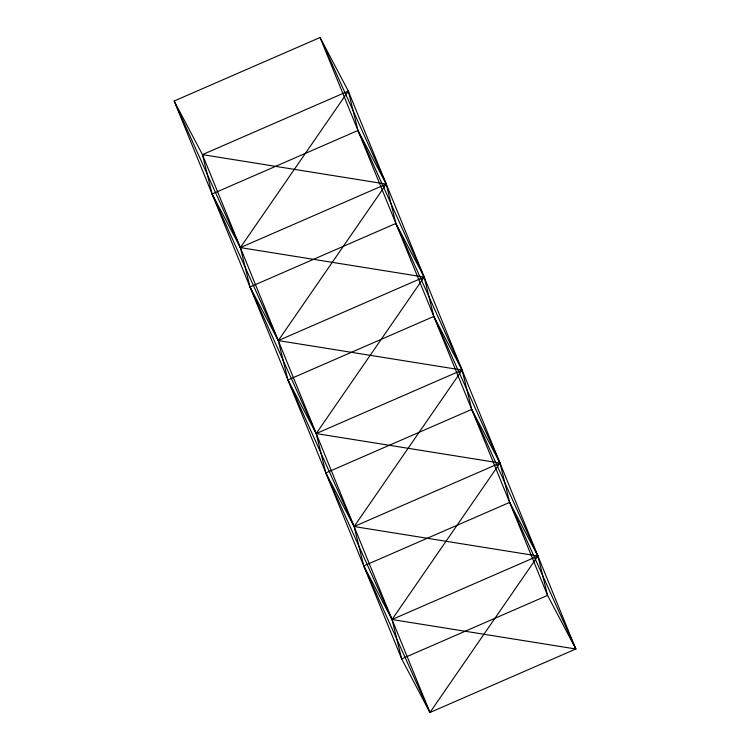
<?xml version="1.0" encoding="UTF-8"?>
<svg xmlns="http://www.w3.org/2000/svg" width="750" height="750" viewBox="0 0 750 750"><rect width="100%" height="100%" fill="white"/><g stroke="black" fill="none" stroke-linecap="round" stroke-linejoin="round"><path stroke-width="1.12" d="M429.947 712.5L202.444 154.622L386.241 184.097L240.356 247.603L212.091 193.987L357.975 130.481L386.241 184.097L278.278 340.584L424.163 277.078L395.887 223.463L250.003 286.969L278.278 340.584L462.075 370.059L316.191 433.566L287.925 379.941L433.809 316.434L462.075 370.059L354.113 526.538L499.997 463.031L471.722 409.416L325.837 472.922L354.113 526.538L537.909 556.013L429.947 712.5L363.759 565.903L509.644 502.397L537.909 556.013L392.025 619.519L499.997 463.031L316.191 433.566L424.163 277.078L357.975 130.481L348.328 91.116L240.356 247.603L250.003 286.969L316.191 433.566L325.837 472.922L392.025 619.519L401.672 658.884L429.947 712.5L575.831 648.994L348.328 91.116L320.053 37.5L174.169 101.006L401.672 658.884L547.556 595.378L537.909 556.013L471.722 409.416L462.075 370.059L395.887 223.463L386.241 184.097L320.053 37.5L547.556 595.378L575.831 648.994L392.025 619.519L363.759 565.903L354.113 526.538L287.925 379.941L278.278 340.584L212.091 193.987L202.444 154.622L174.169 101.006L240.356 247.603L424.163 277.078L433.809 316.434L499.997 463.031L509.644 502.397L575.831 648.994M202.444 154.622L348.328 91.116"/></g></svg>
